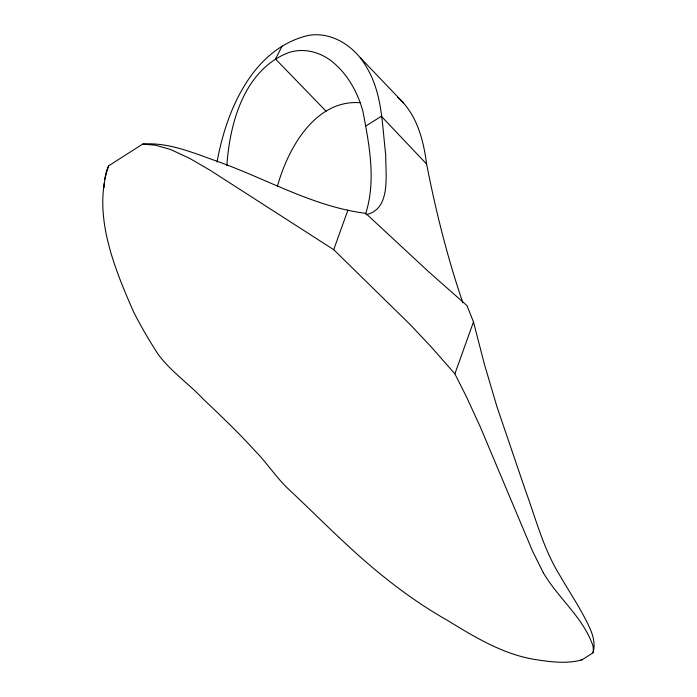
<?xml version="1.0" encoding="UTF-8"?>
<svg xmlns="http://www.w3.org/2000/svg" width="697" height="697" viewBox="0 0 697 697"><rect width="100%" height="100%" fill="white"/><g stroke="black" fill="none" stroke-linecap="round" stroke-linejoin="round"><path stroke-width="1.05" d="M104.036 187.589L104.219 183.468M226.882 165.598C229.653 123.456 243.933 71.495 286.572 53.416C302.829 46.769 321.657 52.083 334.386 63.479C348.57 75.781 357.718 92.997 362.815 110.875C369.175 144.061 376.206 179.913 365.934 212.846M104.637 179.408L106.275 171.819M217.063 162.044C226.15 111.05 252.105 49.504 307.29 35.66C331.781 30.685 355.566 46.908 366.901 67.783C382.487 93.921 382.104 125.425 385.729 154.682C385.336 173.614 391.705 209.257 365.995 214.659M543.268 572.664L532.595 551.222L480.32 426.965L466.206 396.279L454.88 373.845L431.173 346.871L409.958 324.366L333.724 249.683L210.285 170.364L189.715 158.393L170.486 149.463L155.431 145.168L142.685 144.087L108.619 165.842C91.952 214.171 114.36 268.118 133.676 312.047C140.933 326.466 149.167 340.389 157.897 353.963C170.425 371.126 188.617 383.55 203.167 399.006C221.132 416.039 239.062 433.168 255.677 451.543C267.543 463.627 276.683 478.186 289.107 489.669C307.769 507.076 325.76 525.181 344.484 542.536C375.814 571.897 409.601 598.923 447.038 620.147C474.239 636.727 502.119 653.899 534.05 659.336C549.689 661.828 566.4 664.154 581.943 659.885L592.938 652.862C593.469 650.554 593.408 648.123 592.947 645.805C583.293 617.533 558.123 598.192 543.329 572.777M277.423 186.256C287.791 148.731 315.131 99.113 360.506 102.729M592.973 652.767C595.499 645.309 593.382 636.056 590.159 628.903C581.725 610.058 569.954 592.981 559.674 575.13C543.416 548.827 535.766 518.524 525.207 489.747L496.978 406.778L484.441 364.383L473.481 321.918L467.016 305.635L428.333 271.464L365.716 213.326C313.328 206.765 266.341 178.737 217.133 161.295C193.304 152.922 168.578 142.092 142.789 144.052M106.406 171.305L108.619 165.86M333.724 249.683L347.925 210.032M454.88 373.845L473.481 321.918M282.111 46.037L275.507 59.01L326.074 111.206M582.039 659.824L581.002 659.536M366.038 125.896L381.346 116.286L426.608 164.056C435.773 210.956 447.387 257.437 462.825 302.69M397.447 97.075C416.667 113.672 423.48 139.818 426.608 164.056M360.48 57.903L403.641 103.069"/></g></svg>
